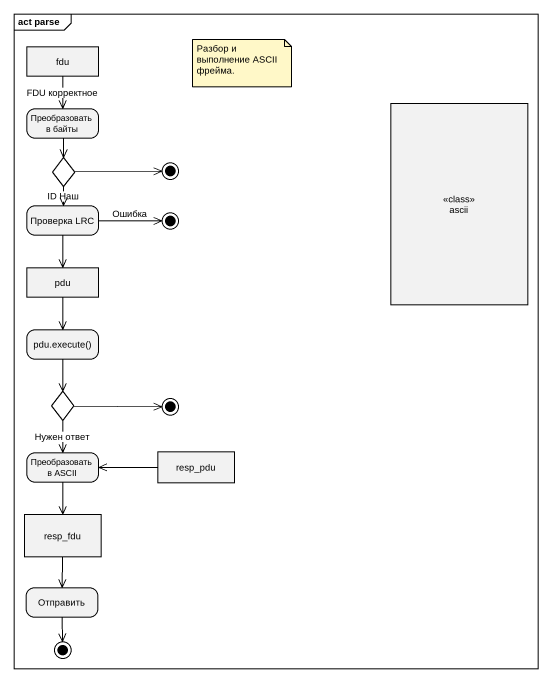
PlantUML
@startuml
mainframe act parse
hide empty description
state fdu <<object>>
state "Преобразовать в байты" as Преобразовать_в_байты
state ascii <<class>>
state choice1 <<choice>>
state final1 <<end>>
state "Проверка LRC" as Проверка_LRC
state final2 <<end>>
state pdu <<object>>
state "pdu.execute()" as pdu_execute
state choice2 <<choice>>
state final3 <<end>>
state "Преобразовать в ASCII" as Преобразовать_в_ASCII
state resp_pdu <<object>>
state resp_fdu <<object>>
state Отправить
state final4 <<end>>
fdu --> Преобразовать_в_байты : FDU корректное
Преобразовать_в_байты --> choice1
choice1 -right-> final1
choice1 --> Проверка_LRC : ID Наш
Проверка_LRC -right-> final2 : Ошибка
Проверка_LRC --> pdu
pdu --> pdu_execute
pdu_execute --> choice2
choice2 -right-> final3
choice2 --> Преобразовать_в_ASCII : Нужен ответ
Преобразовать_в_ASCII --> resp_fdu
resp_pdu -left-> Преобразовать_в_ASCII
resp_fdu --> Отправить
Отправить --> final4
note as N1
  Разбор и выполнение ASCII фрейма.
end note
@enduml
